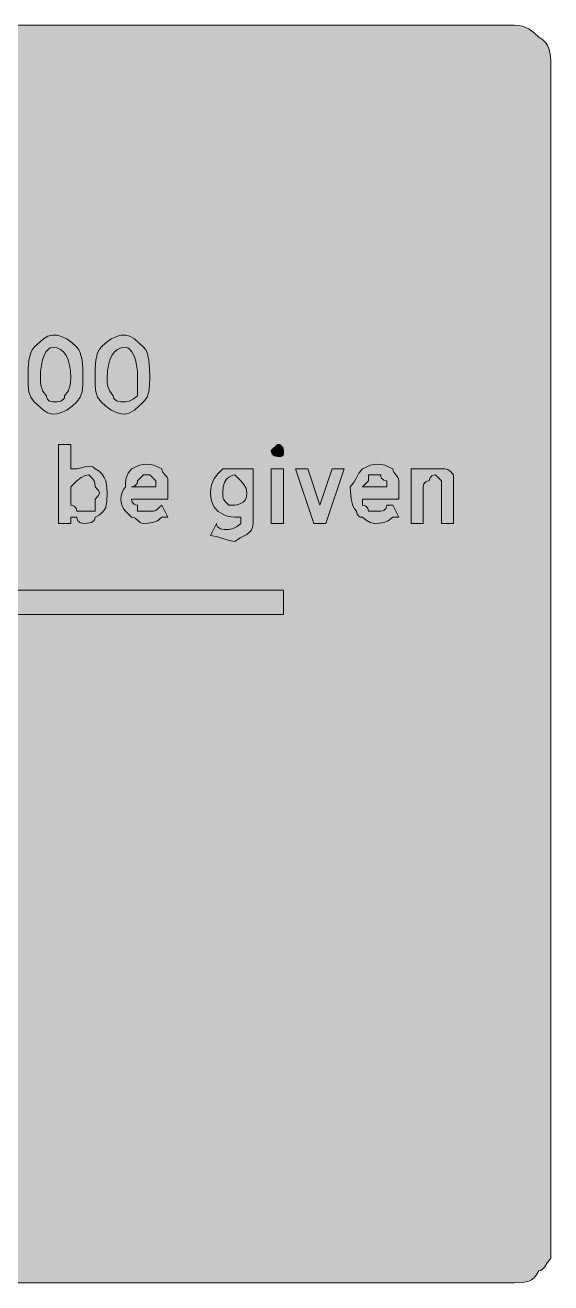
# Model space of a CAD drawing. Header units: metres. Extents: x 10 to 558, y 11 to 259.
# Drawn here: x 454.4 to 558.1, y 10.6 to 259 of the extents above; entities that cross this region are included whole.
import ezdxf

# ---------------------------------------------------------------- set-up
doc = ezdxf.new("R2010")
doc.units = ezdxf.units.M
for name, color, linetype, true_color in [('FILL_FIREBRICK_C36B00', 7, 'Continuous', 0xc36b00), ('FILL_WHITE_FFFFFF', 7, 'Continuous', 0xffffff), ('STROKE_WHITE_FFFFFF', 7, 'Continuous', 0xffffff)]:
    doc.layers.add(name, color=color, linetype=linetype, true_color=true_color)

msp = doc.modelspace()

# ---------------------------------------------------------------- hatches: boundary and pattern name
at = {"layer": 'FILL_FIREBRICK_C36B00', "true_color": 0xc36b00}
h = msp.add_hatch(color=7, dxfattribs=at)
h.dxf.hatch_style = 1
h.paths.add_polyline_path([(551.8, 258.91), (552.54, 258.75), (553.8, 258.21), (554.83, 257.44), (555.75, 256.56), (556.54, 256.06), (557.14, 255.47), (557.56, 254.83), (557.85, 254.16), (558.11, 252.85), (558.15, 251.76), (558.15, 17.76), (558.15, 15.36), (557.44, 14.48), (556.95, 13.71), (556.46, 13.17), (556.15, 13.01), (555.75, 12.96), (555.3, 12.17), (554.83, 11.57), (554.34, 11.15), (553.8, 10.86), (552.54, 10.6), (550.95, 10.56), (16.95, 10.56), (13.35, 10.56), (13.3, 10.96), (13.14, 11.27), (12.6, 11.76), (11.83, 12.25), (10.95, 12.96), (10.26, 13.88), (9.9, 14.91), (9.77, 16.17), (9.75, 17.76), (9.75, 251.76), (9.75, 254.16), (9.8, 254.56), (9.94, 254.87), (10.35, 255.36), (10.76, 255.85), (10.9, 256.16), (10.95, 256.56), (11.83, 256.75), (12.6, 257.16), (13.35, 257.76), (14.25, 257.95), (15.15, 258.36), (16.05, 258.77), (16.95, 258.96), (550.95, 258.96), (551.8, 258.91)])
at = {"layer": 'FILL_WHITE_FFFFFF', "true_color": 0xffffff}
h = msp.add_hatch(color=7, dxfattribs=at)
h.dxf.hatch_style = 1
h.paths.add_polyline_path([(455.1, 192.81), (455.46, 194.25), (455.75, 194.86), (456.15, 195.36), (457.95, 197.01), (458.85, 197.55), (459.75, 197.76), (460.6, 197.71), (461.34, 197.55), (462.6, 197.01), (463.63, 196.24), (464.55, 195.36), (464.95, 194.86), (465.24, 194.25), (465.6, 192.81), (465.73, 191.14), (465.75, 189.36), (465.73, 187.77), (465.6, 186.51), (465.24, 185.48), (464.55, 184.56), (463.63, 183.68), (462.6, 182.91), (461.34, 182.37), (460.6, 182.21), (459.75, 182.16), (458.85, 182.37), (457.95, 182.91), (456.15, 184.56), (455.46, 185.48), (455.1, 186.51), (454.97, 187.77), (454.95, 189.36), (454.97, 191.14), (455.1, 192.81)])
h.paths.add_polyline_path([(461.4, 184.71), (461.94, 185.07), (462.1, 185.36), (462.15, 185.76), (462.84, 186.66), (463.2, 187.56), (463.33, 188.46), (463.35, 189.36), (463.29, 190.65), (463.12, 191.82), (462.84, 192.84), (462.45, 193.71), (461.94, 194.41), (461.32, 194.93), (460.59, 195.25), (459.75, 195.36), (459.3, 195.25), (458.87, 194.93), (458.46, 194.41), (458.1, 193.71), (457.79, 192.84), (457.56, 191.82), (457.4, 190.65), (457.35, 189.36), (457.37, 188.46), (457.5, 187.56), (457.86, 186.66), (458.55, 185.76), (458.6, 185.36), (458.74, 185.07), (459.15, 184.71), (459.75, 184.56), (460.63, 184.58), (461.4, 184.71)], flags=16)
h = msp.add_hatch(color=7, dxfattribs=at)
h.dxf.hatch_style = 1
h.paths.add_polyline_path([(468.3, 192.81), (468.66, 194.25), (468.95, 194.86), (469.35, 195.36), (470.27, 196.24), (471.3, 197.01), (472.56, 197.55), (473.3, 197.71), (474.15, 197.76), (475.05, 197.55), (475.95, 197.01), (477.75, 195.36), (478.15, 194.86), (478.44, 194.25), (478.8, 192.81), (478.93, 191.14), (478.95, 189.36), (478.93, 187.77), (478.8, 186.51), (478.44, 185.48), (477.75, 184.56), (475.95, 182.91), (475.05, 182.37), (474.15, 182.16), (473.3, 182.21), (472.56, 182.37), (471.3, 182.91), (470.27, 183.68), (469.35, 184.56), (468.66, 185.48), (468.3, 186.51), (468.17, 187.77), (468.15, 189.36), (468.17, 191.14), (468.3, 192.81)])
h.paths.add_polyline_path([(475.67, 185.07), (476.55, 185.76), (476.55, 189.36), (476.5, 190.65), (476.34, 191.82), (476.11, 192.84), (475.8, 193.71), (475.44, 194.41), (475.03, 194.93), (474.6, 195.25), (474.15, 195.36), (473.31, 195.25), (472.58, 194.93), (471.96, 194.41), (471.45, 193.71), (471.06, 192.84), (470.78, 191.82), (470.61, 190.65), (470.55, 189.36), (470.57, 188.46), (470.7, 187.56), (471.06, 186.66), (471.75, 185.76), (471.8, 185.36), (471.96, 185.07), (472.5, 184.71), (473.27, 184.58), (474.15, 184.56), (474.9, 184.71), (475.67, 185.07)], flags=16)
h = msp.add_hatch(color=7, dxfattribs=at)
h.dxf.hatch_style = 1
h.paths.add_polyline_path([(466.35, 171.81), (467.25, 171.87), (467.7, 171.7), (468.15, 171.36), (468.94, 170.86), (469.54, 170.27), (469.96, 169.63), (470.25, 168.96), (470.51, 167.65), (470.55, 166.56), (470.51, 164.97), (470.25, 163.71), (469.96, 163.17), (469.54, 162.68), (468.94, 162.21), (468.15, 161.76), (468.1, 161.36), (467.94, 161.07), (467.4, 160.71), (466.63, 160.58), (465.75, 160.56), (465.15, 160.71), (464.74, 161.07), (464.6, 161.36), (464.55, 161.76), (463.35, 161.76), (463.35, 160.56), (460.95, 160.56), (460.95, 176.16), (463.35, 176.16), (463.35, 171.36), (464.55, 171.36), (465.45, 171.53), (466.35, 171.81)])
h.paths.add_polyline_path([(468.15, 165.36), (468.82, 166.07), (469.05, 166.56), (468.82, 167.05), (468.15, 167.76), (468.13, 168.47), (468, 168.96), (467.64, 169.45), (466.95, 170.16), (466.2, 170.01), (465.43, 169.65), (464.55, 168.96), (463.35, 167.76), (463.35, 165.36), (463.35, 164.16), (463.75, 164.11), (464.04, 163.97), (464.4, 163.56), (464.55, 162.96), (466.95, 162.96), (468.15, 162.96), (468.15, 165.36)], flags=16)
h = msp.add_hatch(color=7, dxfattribs=at)
h.dxf.hatch_style = 1
h.paths.add_polyline_path([(505.33, 174.27), (505.2, 173.91), (504.84, 173.78), (504.15, 173.76), (503.55, 173.91), (503.14, 174.27), (503, 174.56), (502.95, 174.96), (504.15, 176.16), (504.55, 176.11), (504.84, 175.97), (505.2, 175.56), (505.35, 174.96), (505.33, 174.27)])
h = msp.add_hatch(color=7, dxfattribs=at)
h.dxf.hatch_style = 1
h.paths.add_polyline_path([(477.04, 160.75), (476.55, 161.16), (476.06, 161.57), (475.75, 161.71), (475.35, 161.76), (474.15, 162.96), (473.76, 163.46), (473.48, 164.05), (473.31, 164.69), (473.25, 165.36), (473.31, 166.03), (473.48, 166.67), (473.76, 167.26), (474.15, 167.76), (474.17, 168.66), (474.3, 169.56), (474.66, 170.46), (475.35, 171.36), (476.96, 172.03), (477.67, 172.2), (478.35, 172.26), (479.03, 172.2), (479.74, 172.03), (481.35, 171.36), (481.4, 170.96), (481.54, 170.65), (481.95, 170.16), (482.36, 169.67), (482.5, 169.36), (482.55, 168.96), (482.55, 165.36), (475.35, 165.36), (475.5, 164.76), (475.86, 164.35), (476.15, 164.21), (476.55, 164.16), (476.55, 162.96), (478.95, 162.96), (479.66, 162.98), (480.15, 163.11), (480.64, 163.47), (481.35, 164.16), (482.55, 161.76), (481.35, 161.76), (480.45, 161.07), (479.55, 160.71), (478.65, 160.58), (477.75, 160.56), (477.35, 160.61), (477.04, 160.75)])
h.paths.add_polyline_path([(480.15, 168.96), (478.95, 170.16), (477.75, 170.16), (476.55, 168.96), (476.5, 168.56), (476.36, 168.27), (475.95, 167.91), (475.35, 167.76), (480.15, 167.76), (480.15, 168.96)], flags=16)
h = msp.add_hatch(color=7, dxfattribs=at)
h.dxf.hatch_style = 1
h.paths.add_polyline_path([(521.7, 161.16), (520.95, 161.76), (520.55, 161.81), (520.26, 161.95), (519.9, 162.36), (519.75, 162.96), (519.35, 163.46), (519.06, 164.05), (518.7, 165.36), (518.55, 167.76), (519.26, 168.66), (519.75, 169.56), (520.24, 170.46), (520.95, 171.36), (522.56, 172.03), (523.27, 172.2), (523.95, 172.26), (524.63, 172.2), (525.34, 172.03), (526.95, 171.36), (527, 170.96), (527.14, 170.65), (527.55, 170.16), (527.96, 169.67), (528.1, 169.36), (528.15, 168.96), (528.15, 165.36), (520.95, 165.36), (520.95, 164.16), (521.35, 164.11), (521.64, 163.97), (522, 163.56), (522.15, 162.96), (524.55, 162.96), (525.15, 163.11), (525.56, 163.47), (525.7, 163.76), (525.75, 164.16), (526.95, 164.16), (528.15, 161.76), (526.95, 161.76), (526.05, 161.07), (525.15, 160.71), (524.25, 160.58), (523.35, 160.56), (522.47, 160.75), (521.7, 161.16)])
h.paths.add_polyline_path([(525.75, 168.96), (525.15, 169.11), (524.74, 169.47), (524.6, 169.76), (524.55, 170.16), (522.15, 170.16), (522.15, 168.96), (520.95, 167.76), (525.75, 167.76), (525.75, 168.96)], flags=16)
h = msp.add_hatch(color=7, dxfattribs=at)
h.dxf.hatch_style = 1
h.paths.add_polyline_path([(499.24, 159.77), (498.96, 159.15), (498.53, 158.68), (498, 158.31), (496.82, 157.69), (495.75, 156.96), (494.66, 157.15), (493.35, 157.56), (492.04, 157.97), (490.95, 158.16), (492.15, 160.56), (492.2, 160.16), (492.36, 159.87), (492.9, 159.51), (493.67, 159.38), (494.55, 159.36), (495.43, 159.55), (496.2, 159.96), (496.95, 160.56), (496.95, 161.76), (495.75, 161.76), (495, 161.83), (494.23, 162.01), (493.35, 162.36), (492.47, 162.93), (491.7, 163.78), (491.39, 164.33), (491.16, 164.98), (491, 165.72), (490.95, 166.56), (491, 167.41), (491.16, 168.15), (491.7, 169.41), (492.47, 170.44), (493.35, 171.36), (495.75, 171.36), (496.95, 171.36), (498.15, 171.36), (499.35, 171.36), (499.35, 160.56), (499.24, 159.77)])
h.paths.add_polyline_path([(494.55, 169.71), (494.11, 169.28), (493.72, 168.64), (493.45, 167.75), (493.35, 166.56), (493.37, 165.85), (493.5, 165.36), (493.86, 164.87), (494.55, 164.16), (495.75, 164.16), (496.13, 164.2), (496.95, 164.46), (497.39, 164.75), (497.77, 165.17), (498.05, 165.77), (498.15, 166.56), (497.96, 167.44), (497.55, 168.21), (496.95, 168.96), (495.75, 170.16), (495.37, 170.1), (494.55, 169.71)], flags=16)
h = msp.add_hatch(color=7, dxfattribs=at)
h.dxf.hatch_style = 1
h.paths.add_polyline_path([(502.95, 160.56), (502.95, 171.36), (505.35, 171.36), (505.35, 160.56), (502.95, 160.56)])
h = msp.add_hatch(color=7, dxfattribs=at)
h.dxf.hatch_style = 1
h.paths.add_polyline_path([(517.35, 171.36), (513.75, 160.56), (511.35, 160.56), (507.75, 171.36), (510.15, 171.36), (512.55, 164.16), (514.95, 171.36), (517.35, 171.36)])
h = msp.add_hatch(color=7, dxfattribs=at)
h.dxf.hatch_style = 1
h.paths.add_polyline_path([(534.95, 170.11), (534.66, 169.97), (534.3, 169.56), (534.15, 168.96), (533.75, 168.91), (533.46, 168.77), (533.1, 168.36), (532.95, 167.76), (532.95, 160.56), (530.55, 160.56), (530.55, 171.36), (532.95, 171.36), (535.35, 171.36), (536.55, 171.36), (537.26, 171.34), (537.75, 171.21), (538.24, 170.85), (538.95, 170.16), (538.95, 167.76), (538.95, 160.56), (536.55, 160.56), (536.55, 167.76), (536.55, 168.96), (535.35, 170.16), (534.95, 170.11)])
h = msp.add_hatch(color=7, dxfattribs=at)
h.dxf.hatch_style = 1
h.paths.add_polyline_path([(505.35, 147.36), (505.35, 142.56), (72.15, 142.56), (76.95, 137.76), (69.75, 137.76), (62.55, 144.96), (69.75, 152.16), (76.95, 152.16), (72.15, 147.36), (505.35, 147.36)])

# ---------------------------------------------------------------- linework, layer by layer
at = {"layer": 'FILL_FIREBRICK_C36B00', "lineweight": 0, "true_color": 0xc36b00}
msp.add_lwpolyline([(16.95, 258.96), (550.95, 258.96), (551.8, 258.91), (552.54, 258.75), (553.8, 258.21), (554.83, 257.44), (555.75, 256.56), (556.54, 256.06), (557.14, 255.47), (557.56, 254.83), (557.85, 254.16), (558.11, 252.85), (558.15, 251.76), (558.15, 17.76), (558.15, 15.36), (557.44, 14.48), (556.95, 13.71), (556.46, 13.17), (556.15, 13.01), (555.75, 12.96), (555.3, 12.17), (554.83, 11.57), (554.34, 11.15), (553.8, 10.86), (552.54, 10.6), (550.95, 10.56), (16.95, 10.56)], dxfattribs=at)
at = {"layer": 'FILL_WHITE_FFFFFF', "lineweight": 0, "true_color": 0xffffff}
for points in [[(455.1, 192.81), (455.46, 194.25), (455.75, 194.86), (456.15, 195.36), (457.95, 197.01), (458.85, 197.55), (459.75, 197.76), (460.6, 197.71), (461.34, 197.55), (462.6, 197.01), (463.63, 196.24), (464.55, 195.36), (464.95, 194.86), (465.24, 194.25), (465.6, 192.81), (465.73, 191.14), (465.75, 189.36), (465.73, 187.77), (465.6, 186.51), (465.24, 185.48), (464.55, 184.56), (463.63, 183.68), (462.6, 182.91), (461.34, 182.37), (460.6, 182.21), (459.75, 182.16), (458.85, 182.37), (457.95, 182.91), (456.15, 184.56), (455.46, 185.48), (455.1, 186.51), (454.97, 187.77), (454.95, 189.36), (454.97, 191.14)], [(468.3, 192.81), (468.66, 194.25), (468.95, 194.86), (469.35, 195.36), (470.27, 196.24), (471.3, 197.01), (472.56, 197.55), (473.3, 197.71), (474.15, 197.76), (475.05, 197.55), (475.95, 197.01), (477.75, 195.36), (478.15, 194.86), (478.44, 194.25), (478.8, 192.81), (478.93, 191.14), (478.95, 189.36), (478.93, 187.77), (478.8, 186.51), (478.44, 185.48), (477.75, 184.56), (475.95, 182.91), (475.05, 182.37), (474.15, 182.16), (473.3, 182.21), (472.56, 182.37), (471.3, 182.91), (470.27, 183.68), (469.35, 184.56), (468.66, 185.48), (468.3, 186.51), (468.17, 187.77), (468.15, 189.36), (468.17, 191.14)], [(461.4, 184.71), (461.94, 185.07), (462.1, 185.36), (462.15, 185.76), (462.84, 186.66), (463.2, 187.56), (463.33, 188.46), (463.35, 189.36), (463.29, 190.65), (463.12, 191.82), (462.84, 192.84), (462.45, 193.71), (461.94, 194.41), (461.32, 194.93), (460.59, 195.25), (459.75, 195.36), (459.3, 195.25), (458.87, 194.93), (458.46, 194.41), (458.1, 193.71), (457.79, 192.84), (457.56, 191.82), (457.4, 190.65), (457.35, 189.36), (457.37, 188.46), (457.5, 187.56), (457.86, 186.66), (458.55, 185.76), (458.6, 185.36), (458.74, 185.07), (459.15, 184.71), (459.75, 184.56), (460.63, 184.58)], [(475.67, 185.07), (476.55, 185.76), (476.55, 189.36), (476.5, 190.65), (476.34, 191.82), (476.11, 192.84), (475.8, 193.71), (475.44, 194.41), (475.03, 194.93), (474.6, 195.25), (474.15, 195.36), (473.31, 195.25), (472.58, 194.93), (471.96, 194.41), (471.45, 193.71), (471.06, 192.84), (470.78, 191.82), (470.61, 190.65), (470.55, 189.36), (470.57, 188.46), (470.7, 187.56), (471.06, 186.66), (471.75, 185.76), (471.8, 185.36), (471.96, 185.07), (472.5, 184.71), (473.27, 184.58), (474.15, 184.56), (474.9, 184.71)], [(466.35, 171.81), (467.25, 171.87), (467.7, 171.7), (468.15, 171.36), (468.94, 170.86), (469.54, 170.27), (469.96, 169.63), (470.25, 168.96), (470.51, 167.65), (470.55, 166.56), (470.51, 164.97), (470.25, 163.71), (469.96, 163.17), (469.54, 162.68), (468.94, 162.21), (468.15, 161.76), (468.1, 161.36), (467.94, 161.07), (467.4, 160.71), (466.63, 160.58), (465.75, 160.56), (465.15, 160.71), (464.74, 161.07), (464.6, 161.36), (464.55, 161.76), (463.35, 161.76), (463.35, 160.56), (460.95, 160.56), (460.95, 176.16), (463.35, 176.16), (463.35, 171.36), (464.55, 171.36), (465.45, 171.53)], [(505.33, 174.27), (505.2, 173.91), (504.84, 173.78), (504.15, 173.76), (503.55, 173.91), (503.14, 174.27), (503, 174.56), (502.95, 174.96), (504.15, 176.16), (504.55, 176.11), (504.84, 175.97), (505.2, 175.56), (505.35, 174.96)], [(477.04, 160.75), (476.55, 161.16), (476.06, 161.57), (475.75, 161.71), (475.35, 161.76), (474.15, 162.96), (473.76, 163.46), (473.48, 164.05), (473.31, 164.69), (473.25, 165.36), (473.31, 166.03), (473.48, 166.67), (473.76, 167.26), (474.15, 167.76), (474.17, 168.66), (474.3, 169.56), (474.66, 170.46), (475.35, 171.36), (476.96, 172.03), (477.67, 172.2), (478.35, 172.26), (479.03, 172.2), (479.74, 172.03), (481.35, 171.36), (481.4, 170.96), (481.54, 170.65), (481.95, 170.16), (482.36, 169.67), (482.5, 169.36), (482.55, 168.96), (482.55, 165.36), (475.35, 165.36), (475.5, 164.76), (475.86, 164.35), (476.15, 164.21), (476.55, 164.16), (476.55, 162.96), (478.95, 162.96), (479.66, 162.98), (480.15, 163.11), (480.64, 163.47), (481.35, 164.16), (482.55, 161.76), (481.35, 161.76), (480.45, 161.07), (479.55, 160.71), (478.65, 160.58), (477.75, 160.56), (477.35, 160.61)], [(521.7, 161.16), (520.95, 161.76), (520.55, 161.81), (520.26, 161.95), (519.9, 162.36), (519.75, 162.96), (519.35, 163.46), (519.06, 164.05), (518.7, 165.36), (518.55, 167.76), (519.26, 168.66), (519.75, 169.56), (520.24, 170.46), (520.95, 171.36), (522.56, 172.03), (523.27, 172.2), (523.95, 172.26), (524.63, 172.2), (525.34, 172.03), (526.95, 171.36), (527, 170.96), (527.14, 170.65), (527.55, 170.16), (527.96, 169.67), (528.1, 169.36), (528.15, 168.96), (528.15, 165.36), (520.95, 165.36), (520.95, 164.16), (521.35, 164.11), (521.64, 163.97), (522, 163.56), (522.15, 162.96), (524.55, 162.96), (525.15, 163.11), (525.56, 163.47), (525.7, 163.76), (525.75, 164.16), (526.95, 164.16), (528.15, 161.76), (526.95, 161.76), (526.05, 161.07), (525.15, 160.71), (524.25, 160.58), (523.35, 160.56), (522.47, 160.75)], [(468.15, 165.36), (468.82, 166.07), (469.05, 166.56), (468.82, 167.05), (468.15, 167.76), (468.13, 168.47), (468, 168.96), (467.64, 169.45), (466.95, 170.16), (466.2, 170.01), (465.43, 169.65), (464.55, 168.96), (463.35, 167.76), (463.35, 165.36), (463.35, 164.16), (463.75, 164.11), (464.04, 163.97), (464.4, 163.56), (464.55, 162.96), (466.95, 162.96), (468.15, 162.96)], [(480.15, 168.96), (478.95, 170.16), (477.75, 170.16), (476.55, 168.96), (476.5, 168.56), (476.36, 168.27), (475.95, 167.91), (475.35, 167.76), (480.15, 167.76)], [(499.24, 159.77), (498.96, 159.15), (498.53, 158.68), (498, 158.31), (496.82, 157.69), (495.75, 156.96), (494.66, 157.15), (493.35, 157.56), (492.04, 157.97), (490.95, 158.16), (492.15, 160.56), (492.2, 160.16), (492.36, 159.87), (492.9, 159.51), (493.67, 159.38), (494.55, 159.36), (495.43, 159.55), (496.2, 159.96), (496.95, 160.56), (496.95, 161.76), (495.75, 161.76), (495, 161.83), (494.23, 162.01), (493.35, 162.36), (492.47, 162.93), (491.7, 163.78), (491.39, 164.33), (491.16, 164.98), (491, 165.72), (490.95, 166.56), (491, 167.41), (491.16, 168.15), (491.7, 169.41), (492.47, 170.44), (493.35, 171.36), (495.75, 171.36), (496.95, 171.36), (498.15, 171.36), (499.35, 171.36), (499.35, 160.56)], [(494.55, 169.71), (494.11, 169.28), (493.72, 168.64), (493.45, 167.75), (493.35, 166.56), (493.37, 165.85), (493.5, 165.36), (493.86, 164.87), (494.55, 164.16), (495.75, 164.16), (496.13, 164.2), (496.95, 164.46), (497.39, 164.75), (497.77, 165.17), (498.05, 165.77), (498.15, 166.56), (497.96, 167.44), (497.55, 168.21), (496.95, 168.96), (495.75, 170.16), (495.37, 170.1)], [(502.95, 160.56), (502.95, 171.36), (505.35, 171.36), (505.35, 160.56)], [(517.35, 171.36), (513.75, 160.56), (511.35, 160.56), (507.75, 171.36), (510.15, 171.36), (512.55, 164.16), (514.95, 171.36)], [(525.75, 168.96), (525.15, 169.11), (524.74, 169.47), (524.6, 169.76), (524.55, 170.16), (522.15, 170.16), (522.15, 168.96), (520.95, 167.76), (525.75, 167.76)], [(534.95, 170.11), (534.66, 169.97), (534.3, 169.56), (534.15, 168.96), (533.75, 168.91), (533.46, 168.77), (533.1, 168.36), (532.95, 167.76), (532.95, 160.56), (530.55, 160.56), (530.55, 171.36), (532.95, 171.36), (535.35, 171.36), (536.55, 171.36), (537.26, 171.34), (537.75, 171.21), (538.24, 170.85), (538.95, 170.16), (538.95, 167.76), (538.95, 160.56), (536.55, 160.56), (536.55, 167.76), (536.55, 168.96), (535.35, 170.16)], [(505.35, 147.36), (505.35, 142.56), (72.15, 142.56), (76.95, 137.76), (69.75, 137.76), (62.55, 144.96), (69.75, 152.16), (76.95, 152.16), (72.15, 147.36)]]:
    msp.add_lwpolyline(points, close=True, dxfattribs=at)
at = {"layer": 'STROKE_WHITE_FFFFFF', "lineweight": 0, "true_color": 0xffffff}
msp.add_lwpolyline([(471.95, 194), (471.95, 194)], dxfattribs=at)
msp.add_lwpolyline([(471.95, 194), (471.95, 194)], dxfattribs=at)
msp.add_lwpolyline([(471.95, 194), (471.95, 194)], dxfattribs=at)
msp.add_lwpolyline([(471.95, 194), (471.95, 194)], dxfattribs=at)
msp.add_lwpolyline([(471.95, 194), (471.95, 194)], dxfattribs=at)
msp.add_lwpolyline([(471.95, 194), (471.95, 194)], dxfattribs=at)

doc.saveas('drawing.dxf')
